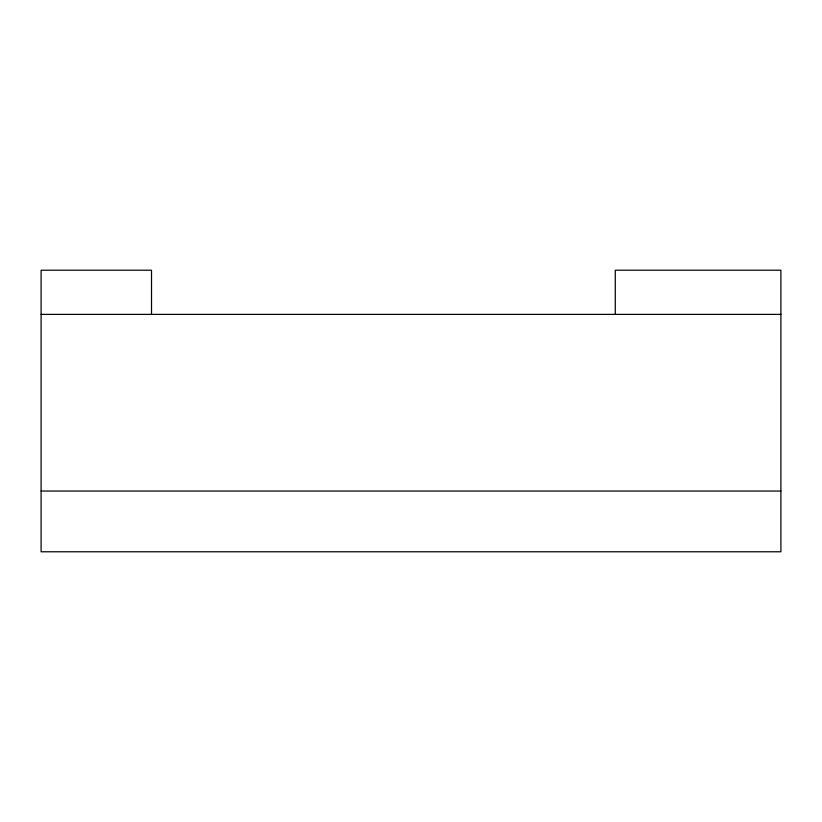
<?xml version="1.0" encoding="UTF-8"?>
<svg xmlns="http://www.w3.org/2000/svg" width="822" height="822" viewBox="0 0 822 822"><rect width="100%" height="100%" fill="white"/><g stroke="black" fill="none" stroke-linecap="round" stroke-linejoin="round"><path stroke-width="1.23" d="M41.1 314.384L780.9 314.384M41.1 491.053L780.9 491.053M615.277 314.384L615.277 270.222L780.9 270.222L780.9 551.778L41.1 551.778L41.1 270.222L151.515 270.222L151.515 314.384"/></g></svg>
